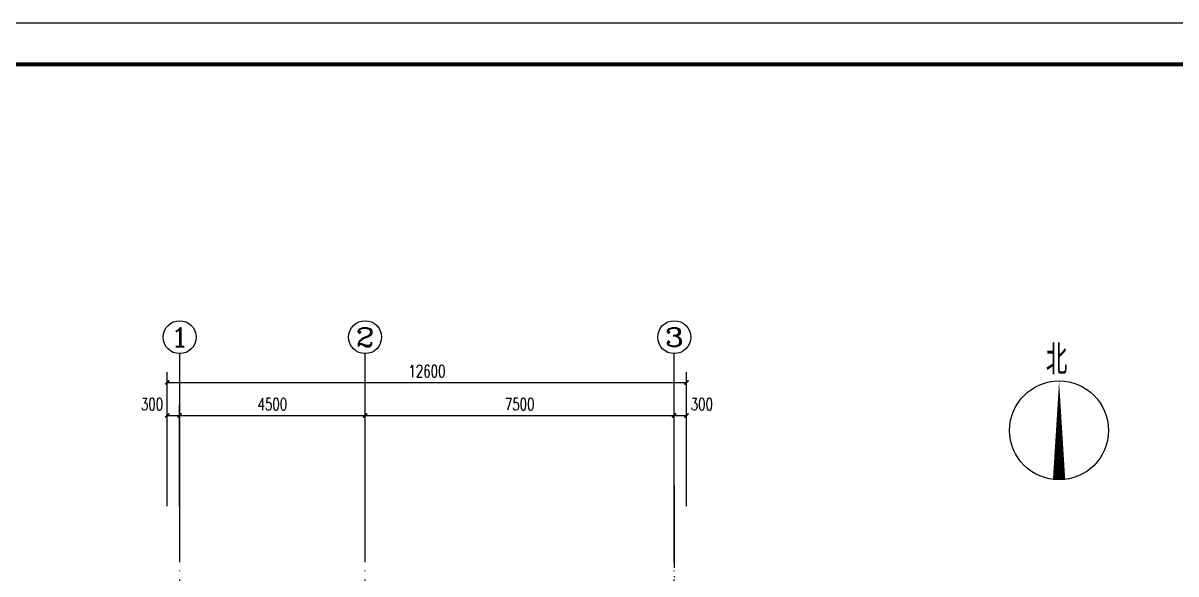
# Model space of a CAD drawing. Extents: x 5205853 to 5320510, y -422737 to -363337.
# Drawn here: x 5252132 to 5280106, y -376706 to -363337 of the extents above; entities that cross this region are included whole.
import ezdxf
from ezdxf.enums import TextEntityAlignment as Align

# ---------------------------------------------------------------- set-up
doc = ezdxf.new("R2010")
doc.units = 0
doc.header["$LTSCALE"] = 1000
doc.header["$MEASUREMENT"] = 0
doc.linetypes.add('DOTE', pattern=[2.42, 2, -0.2, 0.02, -0.2])
doc.layers.get('0').update_dxf_attribs({"linetype": 'CONTINUOUS'})
doc.layers.get('Defpoints').update_dxf_attribs({"linetype": 'CONTINUOUS'})
for name, color, linetype in [('AXIS', 3, 'CONTINUOUS'), ('AXIS_TEXT', 7, 'CONTINUOUS'), ('DIM_SYMB', 3, 'CONTINUOUS'), ('DOTE', 252, 'CONTINUOUS'), ('PUB_TEXT', 7, 'CONTINUOUS'), ('PUB_TITLE', 4, 'CONTINUOUS')]:
    doc.layers.add(name, color=color, linetype=linetype)
doc.styles.add('_TCH_AXIS', font='COMPLEX', dxfattribs={"bigfont": 'GBCBIG'})
doc.styles.add('_TCH_DIM', font='SIMPLEX', dxfattribs={"bigfont": 'GBCBIG'})
doc.styles.add('_TCH_DIM_T3', font='SIMPLEX', dxfattribs={"width": 0.705882, "bigfont": 'GBCBIG'})
doc.styles.add('COMPLEX', font='COMPLEX')
doc.dimstyles.new('_TCH_ARCH&&100', dxfattribs={"dimtxt": 297.5, "dimasz": 100, "dimexe": 250, "dimexo": 300, "dimgap": 126.25, "dimtad": 1, "dimdec": 0, "dimzin": 0, "dimdsep": 46, "dimtxsty": '_TCH_DIM_T3', "dimblk": 'ARCHTICK', "dimcen": 0.09, "dimclrt": 7, "dimazin": 2, "dimtfac": 1, "dimtdec": 0, "dimtix": 1, "dimtmove": 2, "dimatfit": 3, "dimfxl": 0, "dimtolj": 1, "dimtzin": 0, "dimarcsym": 0})

# ---------------------------------------------------------------- blocks, each defined once
blk = doc.blocks.new('_ArchTick')
at = {"color": 0, "linetype": 'ByBlock', "const_width": 0.4}
blk.add_lwpolyline([(-0.5, -0.5), (0.5, 0.5)], dxfattribs=at)
blk = doc.blocks.new('*D267')
at = {"layer": 'AXIS', "color": 0, "lineweight": -2}
for p, q in [((5255632, -375060), (5255632, -372610)), ((5255632, -372860), (5255932, -372860)), ((5255932, -375060), (5255932, -372610))]:
    blk.add_line(p, q, dxfattribs=at)
at = {"layer": 'Defpoints', "color": 0}
for p in [(5255932, -372860), (5255632, -375360), (5255932, -375360)]:
    blk.add_point(p, dxfattribs=at)
at = {"layer": 'AXIS', "color": 0, "lineweight": -2, "xscale": 100, "yscale": 100, "zscale": 100, "rotation": 180}
blk.add_blockref('_ArchTick', (5255632, -372860), dxfattribs=at)
at = {"layer": 'AXIS', "color": 0, "lineweight": -2, "xscale": 100, "yscale": 100, "zscale": 100}
blk.add_blockref('_ArchTick', (5255932, -372860), dxfattribs=at)
at = {"layer": 'AXIS', "color": 7, "insert": (5255262, -372585), "char_height": 297.5, "attachment_point": 5, "style": '_TCH_DIM_T3'}
blk.add_mtext('\\A1;300', dxfattribs=at)
blk = doc.blocks.new('*D268')
at = {"layer": 'AXIS', "color": 0, "lineweight": -2}
for p, q in [((5255932, -375060), (5255932, -372610)), ((5255932, -372860), (5260432, -372860)), ((5260432, -375060), (5260432, -372610))]:
    blk.add_line(p, q, dxfattribs=at)
at = {"layer": 'Defpoints', "color": 0}
for p in [(5260432, -372860), (5255932, -375360), (5260432, -375360)]:
    blk.add_point(p, dxfattribs=at)
at = {"layer": 'AXIS', "color": 0, "lineweight": -2, "xscale": 100, "yscale": 100, "zscale": 100, "rotation": 180}
blk.add_blockref('_ArchTick', (5255932, -372860), dxfattribs=at)
at = {"layer": 'AXIS', "color": 0, "lineweight": -2, "xscale": 100, "yscale": 100, "zscale": 100}
blk.add_blockref('_ArchTick', (5260432, -372860), dxfattribs=at)
at = {"layer": 'AXIS', "color": 7, "insert": (5258182, -372585), "char_height": 297.5, "attachment_point": 5, "style": '_TCH_DIM_T3'}
blk.add_mtext('\\A1;4500', dxfattribs=at)
blk = doc.blocks.new('*D269')
at = {"layer": 'AXIS', "color": 0, "lineweight": -2}
for p, q in [((5260432, -375060), (5260432, -372610)), ((5260432, -372860), (5267932, -372860)), ((5267932, -375060), (5267932, -372610))]:
    blk.add_line(p, q, dxfattribs=at)
at = {"layer": 'Defpoints', "color": 0}
for p in [(5267932, -372860), (5260432, -375360), (5267932, -375360)]:
    blk.add_point(p, dxfattribs=at)
at = {"layer": 'AXIS', "color": 0, "lineweight": -2, "xscale": 100, "yscale": 100, "zscale": 100, "rotation": 180}
blk.add_blockref('_ArchTick', (5260432, -372860), dxfattribs=at)
at = {"layer": 'AXIS', "color": 0, "lineweight": -2, "xscale": 100, "yscale": 100, "zscale": 100}
blk.add_blockref('_ArchTick', (5267932, -372860), dxfattribs=at)
at = {"layer": 'AXIS', "color": 7, "insert": (5264182, -372585), "char_height": 297.5, "attachment_point": 5, "style": '_TCH_DIM_T3'}
blk.add_mtext('\\A1;7500', dxfattribs=at)
blk = doc.blocks.new('*D270')
at = {"layer": 'AXIS', "color": 0, "lineweight": -2}
for p, q in [((5267932, -375060), (5267932, -372610)), ((5267932, -372860), (5268232, -372860)), ((5268232, -375060), (5268232, -372610))]:
    blk.add_line(p, q, dxfattribs=at)
at = {"layer": 'Defpoints', "color": 0}
for p in [(5268232, -372860), (5267932, -375360), (5268232, -375360)]:
    blk.add_point(p, dxfattribs=at)
at = {"layer": 'AXIS', "color": 0, "lineweight": -2, "xscale": 100, "yscale": 100, "zscale": 100, "rotation": 180}
blk.add_blockref('_ArchTick', (5267932, -372860), dxfattribs=at)
at = {"layer": 'AXIS', "color": 0, "lineweight": -2, "xscale": 100, "yscale": 100, "zscale": 100}
blk.add_blockref('_ArchTick', (5268232, -372860), dxfattribs=at)
at = {"layer": 'AXIS', "color": 7, "insert": (5268602, -372585), "char_height": 297.5, "attachment_point": 5, "style": '_TCH_DIM_T3'}
blk.add_mtext('\\A1;300', dxfattribs=at)
blk = doc.blocks.new('*D271')
at = {"layer": 'AXIS', "color": 0, "lineweight": -2}
for p, q in [((5255632, -375060), (5255632, -371810)), ((5268232, -375060), (5268232, -371810)), ((5255632, -372060), (5268232, -372060))]:
    blk.add_line(p, q, dxfattribs=at)
at = {"layer": 'Defpoints', "color": 0}
for p in [(5268232, -372060), (5255632, -375360), (5268232, -375360)]:
    blk.add_point(p, dxfattribs=at)
at = {"layer": 'AXIS', "color": 0, "lineweight": -2, "xscale": 100, "yscale": 100, "zscale": 100, "rotation": 180}
blk.add_blockref('_ArchTick', (5255632, -372060), dxfattribs=at)
at = {"layer": 'AXIS', "color": 0, "lineweight": -2, "xscale": 100, "yscale": 100, "zscale": 100}
blk.add_blockref('_ArchTick', (5268232, -372060), dxfattribs=at)
at = {"layer": 'AXIS', "color": 7, "insert": (5261932, -371785), "char_height": 297.5, "attachment_point": 5, "style": '_TCH_DIM_T3'}
blk.add_mtext('\\A1;12600', dxfattribs=at)
blk = doc.blocks.new('_AXISO')
blk.add_circle((0, 0), 0.5)
at = {"layer": 'AXIS_TEXT', "style": 'COMPLEX', "width": 1.041667}
blk.add_attdef('A', text='', height=0.56, dxfattribs=at).set_placement((-0.25, -0.28), (0.25, -0.28), align=Align.FIT)

msp = doc.modelspace()

# ---------------------------------------------------------------- linework, layer by layer
at = {"layer": 'AXIS', "color": 0}
for p, q in [((5255932.3, -375359.9), (5255932.3, -371359.9)), ((5260432.3, -375359.9), (5260432.3, -371359.9)), ((5267932.3, -375359.9), (5267932.3, -371359.9))]:
    msp.add_line(p, q, dxfattribs=at)
at = {"layer": 'DIM_SYMB'}
msp.add_lwpolyline([(5277270.3, -374423, 300, 0, 0), (5277270.3, -372023, 0, 0, 0)], format="xyseb", dxfattribs=at)
msp.add_circle((5277270.3, -373223), 1200, dxfattribs=at)
at = {"layer": 'DOTE', "linetype": 'DOTE'}
for p, q in [((5267932.3, -374559.9), (5267932.3, -394959.9)), ((5255932.3, -393359.9), (5255932.3, -375359.9)), ((5260432.3, -393359.9), (5260432.3, -375359.9)), ((5267932.3, -393359.9), (5267932.3, -375359.9))]:
    msp.add_line(p, q, dxfattribs=at)
at = {"layer": 'PUB_TITLE', "color": 4}
msp.add_lwpolyline([(5236409.6, -422737.3), (5320509.6, -422737.3), (5320509.6, -363337.3), (5236409.6, -363337.3)], close=True, dxfattribs=at)
at = {"layer": 'PUB_TITLE', "color": 4, "const_width": 100}
msp.add_lwpolyline([(5238909.6, -421737.3), (5319509.6, -421737.3), (5319509.6, -364337.3), (5238909.6, -364337.3)], close=True, dxfattribs=at)

# ---------------------------------------------------------------- block references
at = {"layer": 'AXIS', "color": 0}
ref = msp.add_blockref('_AXISO', (5255932.3, -370959.9), dxfattribs=dict(at, xscale=800, yscale=800, zscale=800))
ref.add_attrib('A', '1', dxfattribs={"layer": 'AXIS_TEXT', "color": 0, "height": 452.5, "style": '_TCH_AXIS', "width": 2.333333}).set_placement((5255706.1, -371186.2), (5256158.6, -371186.2), align=Align.FIT)
ref = msp.add_blockref('_AXISO', (5260432.3, -370959.9), dxfattribs=dict(at, xscale=800, yscale=800, zscale=800))
ref.add_attrib('A', '2', dxfattribs={"layer": 'AXIS_TEXT', "color": 0, "height": 452.5, "style": '_TCH_AXIS', "width": 1.5}).set_placement((5260206.1, -371186.2), (5260658.6, -371186.2), align=Align.FIT)
ref = msp.add_blockref('_AXISO', (5267932.3, -370959.9), dxfattribs=dict(at, xscale=800, yscale=800, zscale=800))
ref.add_attrib('A', '3', dxfattribs={"layer": 'AXIS_TEXT', "color": 0, "height": 452.5, "style": '_TCH_AXIS', "width": 1.5}).set_placement((5267706.1, -371186.2), (5268158.6, -371186.2), align=Align.FIT)

# ---------------------------------------------------------------- texts
at = {"layer": 'PUB_TEXT', "style": '_TCH_DIM'}
msp.add_text('北', height=723.4, dxfattribs=at).set_placement((5276949, -371869.3))

# ---------------------------------------------------------------- dimensions: what is measured, and where the dimension line sits
at = {"layer": 'AXIS', "color": 0}
for p1, p2, distance, picture, middle in [((5255632.3, -375359.9), (5268232.3, -375359.9), 3300, '*D271', (5261932.3, -371784.9)), ((5255932.3, -375359.9), (5260432.3, -375359.9), 2500, '*D268', (5258182.3, -372584.9)), ((5260432.3, -375359.9), (5267932.3, -375359.9), 2500, '*D269', (5264182.3, -372584.9))]:
    dim = msp.add_aligned_dim(p1=p1, p2=p2, distance=distance, dimstyle='_TCH_ARCH&&100', dxfattribs=at)
    dim.commit()
    dim.dimension.update_dxf_attribs({"geometry": picture, "text_midpoint": middle})
for base, p1, p2, picture, middle in [((5255932.3, -372859.9), (5255632.3, -375359.9), (5255932.3, -375359.9), '*D267', (5255262.3, -372584.9)), ((5268232.3, -372859.9), (5267932.3, -375359.9), (5268232.3, -375359.9), '*D270', (5268602.3, -372584.9))]:
    dim = msp.add_linear_dim(base=base, p1=p1, p2=p2, angle=0, dimstyle='_TCH_ARCH&&100', dxfattribs=at)
    dim.commit()
    dim.dimension.update_dxf_attribs({"geometry": picture, "text_midpoint": middle, "dimtype": 161})

doc.saveas('drawing.dxf')
